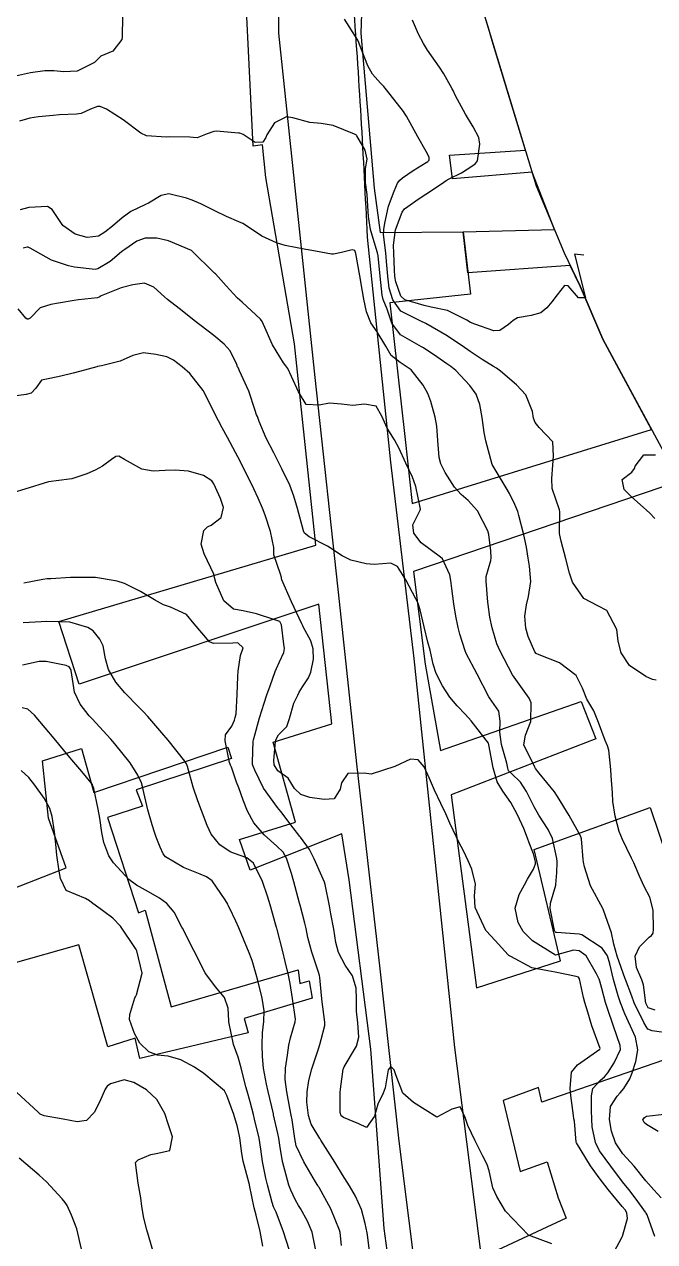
# Model space of a CAD drawing. Header units: metres. Extents: x 318500 to 325275, y 7408834 to 7428799.
# Drawn here: x 320123.8 to 320177.8, y 7411044.1 to 7411148.4 of the extents above; entities that cross this region are included whole.
import ezdxf

# ---------------------------------------------------------------- set-up
doc = ezdxf.new("R2010")
doc.units = ezdxf.units.M
doc.header["$MEASUREMENT"] = 0
for name, color, linetype in [('Area', 45, 'Continuous'), ('Curvas de Nivel 1m', 11, 'Continuous'), ('Curvas de Nivel 5m', 15, 'Continuous'), ('Edificações', 30, 'Continuous'), ('Vias Primárias', 230, 'Continuous')]:
    doc.layers.add(name, color=color, linetype=linetype)

msp = doc.modelspace()

# ---------------------------------------------------------------- linework, layer by layer
at = {"layer": 'Area'}
msp.add_lwpolyline([(320157.07, 7411214.09), (320157.36, 7411205.86), (320157.15, 7411202.61), (320157.1, 7411201.43), (320157.09, 7411197.15), (320157.47, 7411192.61), (320157.45, 7411189.21), (320157.39, 7411184.06), (320157.59, 7411179.87), (320161.56, 7411155.78), (320162.74, 7411150.78), (320167.65, 7411134.58), (320170.04, 7411128.83), (320171.42, 7411125.97), (320173.35, 7411121.42), (320185.31, 7411099.3)], dxfattribs=at)
at = {"layer": 'Curvas de Nivel 1m', "flags": 128}
for points, elevation in [([(320132.2, 7411149.11), (320132.16, 7411147.31), (320132.14, 7411147.11), (320131.35, 7411146.11), (320130.33, 7411145.67), (320130.06, 7411145.41), (320129.79, 7411145.15), (320128.31, 7411144.41), (320127.17, 7411144.33), (320126.31, 7411144.42), (320125.53, 7411144.42), (320124.31, 7411144.25), (320123.03, 7411143.96)], 791), ([(320177.93, 7411092.19), (320177.63, 7411092.26), (320177.06, 7411092.51), (320175.64, 7411093.45), (320174.93, 7411094.54), (320174.68, 7411095.53), (320174.56, 7411096.54), (320173.7, 7411098.15), (320172.93, 7411098.56), (320171.72, 7411099.18), (320170.76, 7411100.59), (320170.51, 7411101.36), (320170.18, 7411102.6), (320169.78, 7411104.11), (320169.67, 7411104.61), (320169.65, 7411104.75), (320169.68, 7411106.61), (320169.65, 7411106.78), (320169.03, 7411108.62), (320169, 7411109.48), (320169.08, 7411110.62), (320169.12, 7411111.38), (320169.08, 7411112.62), (320167.91, 7411113.84), (320167.56, 7411114.28), (320167.43, 7411114.64), (320167.34, 7411115.23), (320166.76, 7411116.65), (320165.96, 7411117.5), (320164.6, 7411118.68), (320164.25, 7411118.95), (320163.98, 7411119.09), (320163.02, 7411119.67), (320162, 7411120.37), (320161.8, 7411120.51), (320161.5, 7411120.72), (320160.01, 7411121.7), (320158.2, 7411122.77), (320158.03, 7411122.84), (320157.93, 7411122.87), (320156.05, 7411123.81), (320155.36, 7411124.8), (320155.05, 7411125.79), (320154.92, 7411126.81), (320154.82, 7411128.09), (320154.75, 7411128.81), (320154.56, 7411130.39), (320154.58, 7411130.81), (320154.69, 7411131.36), (320154.99, 7411132.81), (320155.48, 7411134.1), (320155.77, 7411134.8), (320155.95, 7411135.04), (320156.2, 7411135.25), (320157.1, 7411135.89), (320158.22, 7411136.56), (320158.35, 7411136.64), (320158.47, 7411136.77), (320158.47, 7411137.01), (320158.23, 7411137.5), (320157.51, 7411138.78), (320156.52, 7411140.53), (320156.37, 7411140.79), (320156.27, 7411140.95), (320154.82, 7411142.81), (320154.58, 7411143.09), (320154.31, 7411143.36), (320153.62, 7411144.14), (320153.21, 7411144.84), (320152.51, 7411146.68), (320152.45, 7411146.85), (320152.35, 7411147.04), (320151.22, 7411148.86)], 791), ([(320171.73, 7411128.62), (320170.93, 7411128.7), (320171.88, 7411124.96), (320171.27, 7411124.96), (320170.38, 7411125.99), (320170.07, 7411126.03), (320169.46, 7411125.23), (320168.99, 7411124.62), (320168.57, 7411124.11), (320168.05, 7411123.68), (320167.22, 7411123.46), (320166.04, 7411123.24), (320165.67, 7411123.03), (320165.28, 7411122.67), (320164.54, 7411122.16), (320164.02, 7411122.14), (320162.4, 7411122.71), (320162.03, 7411122.86), (320161.71, 7411123.04), (320160.05, 7411123.89), (320158.64, 7411124.17), (320158.05, 7411124.3), (320156.39, 7411124.79), (320156.06, 7411125.12), (320155.62, 7411126.34), (320155.54, 7411126.8), (320155.51, 7411127.38), (320155.46, 7411128.8), (320155.43, 7411129.49), (320155.59, 7411130.8), (320156.16, 7411132.32), (320156.36, 7411132.59), (320156.64, 7411132.79), (320157.54, 7411133.41), (320158.18, 7411133.84), (320159.53, 7411134.75), (320159.93, 7411135.01), (320160.2, 7411135.16), (320161.25, 7411135.68), (320162.21, 7411136.32), (320162.45, 7411136.47), (320162.62, 7411136.71), (320162.81, 7411138.13), (320162.72, 7411138.71), (320162.25, 7411139.62), (320161.59, 7411140.72), (320160.74, 7411142.29), (320160.53, 7411142.74), (320160.45, 7411142.89), (320160.3, 7411143.13), (320159.73, 7411144.17), (320159.37, 7411144.75), (320158.34, 7411146.21), (320157.98, 7411146.77), (320157.57, 7411147.57), (320157.06, 7411148.78)], 792), ([(320179.22, 7411061.9), (320177.59, 7411062.13), (320177.23, 7411062.28), (320177.07, 7411062.5), (320176.88, 7411062.86), (320176.05, 7411064.52), (320175.84, 7411065.09), (320175.31, 7411066.53), (320175.28, 7411066.6), (320174.6, 7411068.54), (320174.3, 7411069.57), (320174.11, 7411070.54), (320173.43, 7411072.48), (320173.4, 7411072.55), (320173.36, 7411072.62), (320172.3, 7411074.57), (320171.8, 7411076.19), (320171.71, 7411076.58), (320171.67, 7411076.82), (320171.53, 7411078.58), (320171.44, 7411078.86), (320170.48, 7411080.59), (320169.49, 7411082.23), (320169.22, 7411082.61), (320167.91, 7411084.23), (320167.59, 7411084.63), (320167.52, 7411084.72), (320166.59, 7411086.64), (320166.73, 7411087.47), (320167.18, 7411088.64), (320167.21, 7411090.25), (320167.06, 7411090.64), (320165.63, 7411092.66), (320164.56, 7411094.68), (320164.29, 7411095.3), (320163.87, 7411096.69), (320163.69, 7411097.58), (320163.53, 7411098.69), (320163.51, 7411098.89), (320163.35, 7411100.69), (320163.37, 7411101.07), (320163.76, 7411102.46), (320163.79, 7411102.69), (320163.77, 7411103.27), (320163.59, 7411104.69), (320163.51, 7411104.98), (320162.62, 7411106.7), (320161.83, 7411107.58), (320161.21, 7411108.1), (320160.66, 7411108.73), (320159.86, 7411109.99), (320159.49, 7411110.75), (320159.34, 7411111.29), (320159.21, 7411112.75), (320159.12, 7411113.96), (320158.98, 7411114.75), (320158.62, 7411116.08), (320158.36, 7411116.76), (320157.96, 7411117.49), (320156.93, 7411118.78), (320155.99, 7411119.41), (320155.21, 7411120.02), (320154.76, 7411120.81), (320154.02, 7411122.06), (320153.47, 7411122.83), (320153.1, 7411123.78), (320152.88, 7411124.84), (320152.75, 7411125.52), (320152.53, 7411126.84), (320152.19, 7411128.76), (320152.17, 7411128.85), (320152.11, 7411129.02), (320151.87, 7411129.09), (320150.95, 7411128.86), (320150.27, 7411128.7), (320150.11, 7411128.71), (320149.2, 7411128.88), (320148.11, 7411129.08), (320147.9, 7411129.11), (320146.12, 7411129.46), (320145.38, 7411129.68), (320144.13, 7411130.26), (320143.07, 7411130.97), (320142.5, 7411131.33), (320142.15, 7411131.48), (320141.1, 7411131.94), (320140.15, 7411132.4), (320138.9, 7411133.02), (320138.16, 7411133.34), (320137.69, 7411133.51), (320136.17, 7411133.87), (320135.51, 7411133.73), (320134.41, 7411133.09), (320134.16, 7411132.97), (320132.9, 7411132.36), (320132.15, 7411131.81), (320131.32, 7411131.12), (320130.68, 7411130.59), (320130.13, 7411130.24), (320129.15, 7411130.13), (320128.13, 7411130.41), (320127.07, 7411131.18), (320126.15, 7411132.54), (320125.75, 7411132.79), (320124.16, 7411132.72), (320123.42, 7411132.5)], 789), ([(320178.37, 7411047.82), (320177.74, 7411048.49), (320177.05, 7411049.27), (320176.06, 7411050.52), (320175.09, 7411051.6), (320174.45, 7411052.54), (320174.12, 7411053.53), (320173.94, 7411054.54), (320174.03, 7411055.65), (320174.6, 7411056.54), (320174.86, 7411056.82), (320175.16, 7411057.2), (320175.68, 7411058.01), (320175.88, 7411058.52), (320176.18, 7411059.5), (320176.36, 7411060.51), (320176.15, 7411061.58), (320175.74, 7411062.52), (320175.25, 7411063.6), (320174.87, 7411064.53), (320174.67, 7411065.13), (320174.28, 7411066.54), (320173.97, 7411067.87), (320173.76, 7411068.55), (320173.32, 7411069.23), (320171.56, 7411070.35), (320171.34, 7411070.41), (320169.39, 7411070.56), (320169.34, 7411070.57), (320169.28, 7411070.61), (320169.22, 7411070.73), (320168.85, 7411072.62), (320168.89, 7411073.09), (320169.32, 7411074.61), (320169.33, 7411074.67), (320169.41, 7411075.71), (320169.46, 7411076.57), (320169.46, 7411076.61), (320169.46, 7411076.65), (320169.42, 7411076.91), (320169.04, 7411078.61), (320168.68, 7411079.39), (320167.89, 7411080.63), (320167.48, 7411081.33), (320166.83, 7411082.64), (320166.3, 7411083.44), (320165.52, 7411084.18), (320165.29, 7411084.43), (320165.21, 7411084.66), (320165.12, 7411085.07), (320164.68, 7411086.67), (320164.52, 7411087.72), (320164.57, 7411088.68), (320164.44, 7411089.53), (320163.64, 7411090.69), (320163.6, 7411090.75), (320162.58, 7411092.7), (320161.66, 7411094.48), (320161.56, 7411094.71), (320161.1, 7411096.14), (320160.95, 7411096.72), (320160.75, 7411097.67), (320160.58, 7411098.73), (320160.41, 7411100.05), (320160.34, 7411100.73), (320160.24, 7411101.22), (320159.76, 7411102.28), (320159.61, 7411102.59), (320159.44, 7411102.74), (320157.78, 7411103.96), (320157.16, 7411104.78), (320157.07, 7411105.51), (320157.7, 7411106.77), (320157.73, 7411106.86), (320157.34, 7411108.78), (320157.04, 7411109.59), (320156.49, 7411110.78), (320155.89, 7411112.11), (320155.51, 7411112.8), (320154.89, 7411113.78), (320154.42, 7411114.81), (320153.93, 7411115.67), (320152.92, 7411115.85), (320151.93, 7411115.75), (320150.95, 7411115.85), (320149.94, 7411115.94), (320149.05, 7411115.77), (320147.93, 7411115.82), (320147.28, 7411116.91), (320146.67, 7411118.22), (320146.36, 7411118.92), (320146.2, 7411119.14), (320145.98, 7411119.38), (320145.04, 7411120.94), (320144.28, 7411122.69), (320144.16, 7411122.95), (320144.03, 7411123.13), (320142.44, 7411124.59), (320142.06, 7411124.93), (320142.01, 7411124.98), (320141.07, 7411126), (320140.15, 7411127.01), (320140.08, 7411127.08), (320138.11, 7411129.03), (320136.12, 7411129.84), (320135.13, 7411130.07), (320134.12, 7411130.09), (320133.41, 7411129.81), (320132.38, 7411129.11), (320132.22, 7411129), (320132.11, 7411128.9), (320131.13, 7411128.09), (320130.08, 7411127.44), (320129.84, 7411127.39), (320128.09, 7411127.6), (320127.56, 7411127.7), (320126.1, 7411128.2), (320124.27, 7411129.22), (320124.11, 7411129.3), (320124.03, 7411129.31), (320123.67, 7411129.23)], 788), ([(320177.83, 7411044.49), (320177.16, 7411046.36), (320177.08, 7411046.5), (320177.06, 7411046.54), (320177.02, 7411046.58), (320176.22, 7411047.7), (320175.58, 7411048.52), (320175.05, 7411049.19), (320174.04, 7411050.54), (320173.09, 7411051.84), (320172.73, 7411052.56), (320172.46, 7411053.91), (320172.42, 7411054.56), (320172.4, 7411055.29), (320172.38, 7411056.56), (320172.52, 7411057.19), (320173.17, 7411057.89), (320173.52, 7411058.2), (320173.78, 7411058.54), (320174.34, 7411059.38), (320174.87, 7411060.53), (320174.86, 7411060.88), (320174.28, 7411062.54), (320173.75, 7411064.04), (320173.59, 7411064.55), (320173.27, 7411065.75), (320173.1, 7411066.38), (320173.04, 7411066.55), (320172.83, 7411067.01), (320171.94, 7411068.57), (320171.32, 7411069), (320170.86, 7411069.05), (320169.31, 7411068.61), (320167.33, 7411069.84), (320166.52, 7411070.64), (320166.1, 7411071.41), (320165.84, 7411072.65), (320166.19, 7411073.83), (320166.64, 7411074.64), (320166.91, 7411075.12), (320167.41, 7411075.99), (320167.59, 7411076.45), (320167.6, 7411076.63), (320167.43, 7411077.31), (320167.04, 7411078.24), (320166.91, 7411078.64), (320166.6, 7411079.49), (320166.04, 7411080.65), (320165.49, 7411081.7), (320164.79, 7411082.67), (320164.3, 7411083.47), (320163.97, 7411084.68), (320163.59, 7411086.65), (320163.58, 7411086.69), (320163.55, 7411086.78), (320162.08, 7411088.7), (320161.59, 7411089.26), (320160.87, 7411090), (320160.26, 7411090.73), (320159.61, 7411091.7), (320159.07, 7411092.75), (320158.83, 7411093.57), (320158.56, 7411094.76), (320158.37, 7411095.46), (320158.06, 7411096.76), (320157.7, 7411098.22), (320157.52, 7411098.77), (320157.33, 7411099.16), (320156.49, 7411100.78), (320155.75, 7411101.94), (320155.18, 7411102.23), (320153.75, 7411102.12), (320153.08, 7411102.15), (320151.76, 7411102.48), (320151.02, 7411102.86), (320149.77, 7411103.67), (320148.19, 7411104.49), (320147.79, 7411104.79), (320147.73, 7411104.9), (320147.71, 7411104.99), (320147.19, 7411106.91), (320146.88, 7411107.97), (320146.53, 7411108.92), (320145.86, 7411110.32), (320145.54, 7411110.93), (320145.15, 7411111.67), (320144.51, 7411112.94), (320143.91, 7411114.37), (320143.75, 7411114.78), (320143.68, 7411114.95), (320143.56, 7411115.32), (320143.02, 7411116.96), (320142.23, 7411118.72), (320142.1, 7411118.98), (320142.06, 7411119.06), (320141.98, 7411119.25), (320141.41, 7411120.41), (320140.91, 7411121), (320140.01, 7411121.73), (320138.34, 7411123.03), (320138.03, 7411123.27), (320137.04, 7411124.04), (320136.06, 7411124.82), (320135.78, 7411125.06), (320134.87, 7411125.88), (320134.07, 7411126.22), (320133.08, 7411126.09), (320132.07, 7411125.81), (320130.37, 7411125.14), (320130.18, 7411125.02), (320130.06, 7411124.96), (320128.43, 7411124.79), (320128.05, 7411124.74), (320126.71, 7411124.52), (320126.05, 7411124.39), (320125.13, 7411124.11), (320124.27, 7411123.22), (320124.1, 7411123.15), (320124.03, 7411123.15), (320123.91, 7411123.22), (320123.25, 7411124.03)], 787), ([(320174.33, 7411043.18), (320174.99, 7411044.42), (320175.03, 7411044.49), (320175.05, 7411044.53), (320175.49, 7411046.05), (320175.42, 7411046.52), (320175.27, 7411046.78), (320175.03, 7411047.08), (320173.82, 7411048.54), (320173.05, 7411049.52), (320172.31, 7411050.56), (320171.1, 7411052.54), (320171.09, 7411052.58), (320170.92, 7411054.39), (320170.89, 7411054.58), (320170.85, 7411054.86), (320170.63, 7411056.59), (320170.55, 7411057.2), (320170.68, 7411058.59), (320171.19, 7411059.22), (320173.11, 7411060.55), (320173.13, 7411060.62), (320172.43, 7411062.56), (320172.09, 7411063.73), (320171.82, 7411064.57), (320171.7, 7411065), (320171.37, 7411066.58), (320171.28, 7411066.73), (320171.08, 7411066.79), (320169.29, 7411067.16), (320168.64, 7411067.27), (320167.29, 7411067.53), (320165.47, 7411068.5), (320165.31, 7411068.6), (320165.24, 7411068.66), (320164.13, 7411069.88), (320163.37, 7411070.69), (320163.36, 7411070.71), (320163.34, 7411070.74), (320162.41, 7411072.7), (320162.37, 7411073.71), (320162.46, 7411074.7), (320162.13, 7411075.99), (320161.83, 7411076.71), (320161.43, 7411077.55), (320161.02, 7411078.3), (320160.81, 7411078.72), (320160.25, 7411079.93), (320159.9, 7411080.73), (320159.48, 7411081.62), (320158.94, 7411082.75), (320158.5, 7411083.75), (320158.05, 7411084.76), (320157.53, 7411085.36), (320156.89, 7411085.42), (320155.52, 7411084.79), (320153.51, 7411084.12), (320152.91, 7411084.22), (320151.51, 7411084.19), (320150.96, 7411083.4), (320150.84, 7411082.86), (320150.32, 7411082.02), (320149.49, 7411081.97), (320148.24, 7411082.14), (320147.49, 7411082.39), (320146.93, 7411082.91), (320146.38, 7411083.78), (320145.51, 7411084.42), (320145.2, 7411084.93), (320145.16, 7411085.3), (320145.3, 7411086.93), (320145.35, 7411087.14), (320145.56, 7411087.51), (320146.27, 7411088.22), (320146.5, 7411088.92), (320146.89, 7411090.21), (320147.21, 7411090.91), (320147.34, 7411091.17), (320147.61, 7411091.61), (320148.13, 7411092.39), (320148.33, 7411092.89), (320148.55, 7411093.99), (320148.53, 7411094.89), (320148.34, 7411095.56), (320147.68, 7411096.76), (320147.64, 7411096.86), (320147.62, 7411096.9), (320147.57, 7411097.01), (320146.68, 7411098.92), (320145.86, 7411100.8), (320145.82, 7411100.93), (320145.81, 7411101), (320145.74, 7411101.29), (320145.15, 7411102.94), (320145.15, 7411103.55), (320144.87, 7411104.94), (320144.42, 7411106.34), (320144.2, 7411106.95), (320143.83, 7411107.8), (320143.46, 7411108.58), (320143.27, 7411108.96), (320142.69, 7411110.13), (320142.28, 7411110.97), (320141.88, 7411111.72), (320141.18, 7411112.99), (320140.74, 7411113.83), (320140.1, 7411115.01), (320139.93, 7411115.39), (320139.11, 7411117.02), (320137.97, 7411118.47), (320137.31, 7411119.04), (320136.55, 7411119.61), (320135.99, 7411119.9), (320135.04, 7411120.12), (320133.99, 7411120.26), (320133.07, 7411120.02), (320131.98, 7411119.55), (320130.38, 7411119.13), (320130.05, 7411119.07), (320129.98, 7411119.06), (320128.5, 7411118.64), (320127.97, 7411118.52), (320126.9, 7411118.24), (320125.96, 7411118.06), (320125.26, 7411117.91), (320124.77, 7411117.21), (320124.36, 7411116.8), (320123.94, 7411116.68), (320122.68, 7411116.5)], 786), ([(320177.81, 7411106.05), (320177.38, 7411106.51), (320176.56, 7411107.25), (320175.83, 7411107.9), (320175.2, 7411108.54), (320175.01, 7411109.39), (320175.86, 7411110.03), (320176.07, 7411110.33), (320176.13, 7411110.53), (320176.88, 7411111.52), (320177.88, 7411111.5)], 792), ([(320153.43, 7411042.81), (320153.18, 7411044.63), (320153.15, 7411044.82), (320153, 7411045.61), (320152.67, 7411046.83), (320152.16, 7411047.96), (320151.65, 7411048.84), (320151.05, 7411049.79), (320150.39, 7411050.86), (320149.19, 7411052.77), (320149.13, 7411052.87), (320149.1, 7411052.91), (320148.35, 7411054.12), (320148.12, 7411054.88), (320148, 7411056.02), (320148.02, 7411056.89), (320148.17, 7411057.88), (320148.43, 7411058.88), (320149.01, 7411060.68), (320149.07, 7411060.87), (320149.1, 7411060.97), (320149.21, 7411061.39), (320149.52, 7411062.58), (320149.54, 7411062.87), (320149.29, 7411064.84), (320149.29, 7411064.87), (320149.29, 7411064.9), (320149.26, 7411065.15), (320149.11, 7411066.71), (320149.09, 7411066.87), (320149, 7411067.16), (320148.41, 7411068.88), (320148.08, 7411070.14), (320147.93, 7411070.89), (320147.82, 7411071.37), (320147.41, 7411072.9), (320147.36, 7411073.07), (320146.88, 7411074.91), (320146.68, 7411075.63), (320146.25, 7411076.92), (320145.95, 7411077.44), (320145.43, 7411077.97), (320144.34, 7411078.94), (320143.46, 7411079.96), (320142.9, 7411080.96), (320142.54, 7411081.9), (320142.15, 7411082.97), (320141.97, 7411083.44), (320141.52, 7411084.74), (320141.45, 7411084.91), (320141.42, 7411084.98), (320141.37, 7411085.13), (320140.99, 7411086.99), (320141.03, 7411087.51), (320141.57, 7411088.24), (320141.79, 7411088.76), (320141.85, 7411088.98), (320141.92, 7411089.31), (320142.03, 7411090.97), (320142.07, 7411092.52), (320142.1, 7411092.97), (320142.31, 7411094.31), (320142.53, 7411094.97), (320142.08, 7411095.39), (320141.66, 7411095.37), (320139.98, 7411095.33), (320139.66, 7411095.47), (320138.32, 7411097.02), (320137.69, 7411097.81), (320136.31, 7411098.44), (320135.7, 7411098.64), (320134.94, 7411099.07), (320133.72, 7411099.79), (320132.35, 7411100.48), (320131.73, 7411100.69), (320129.88, 7411101), (320129.74, 7411101), (320127.92, 7411100.99), (320127.74, 7411100.98), (320126.04, 7411100.88), (320125.74, 7411100.87), (320125.37, 7411100.83), (320123.73, 7411100.51)], 784), ([(320150.97, 7411043.74), (320150.84, 7411044.85), (320150.8, 7411045.04), (320150.06, 7411046.86), (320149.04, 7411048.7), (320148.97, 7411048.8), (320148.93, 7411048.87), (320148.73, 7411049.19), (320147.72, 7411050.89), (320147.09, 7411052.27), (320146.95, 7411052.9), (320146.72, 7411054.51), (320146.66, 7411054.91), (320146.54, 7411055.5), (320146.27, 7411056.91), (320146.13, 7411057.95), (320146.16, 7411058.92), (320146.34, 7411060.06), (320146.46, 7411060.91), (320146.6, 7411061.52), (320147, 7411062.9), (320147.01, 7411063.12), (320146.76, 7411064.91), (320146.56, 7411066.2), (320146.42, 7411066.91), (320146.13, 7411068.08), (320145.92, 7411068.92), (320145.45, 7411070.82), (320145.42, 7411070.93), (320145.4, 7411070.99), (320145.34, 7411071.2), (320144.84, 7411072.94), (320144.63, 7411073.67), (320144.2, 7411074.94), (320143.41, 7411076.51), (320142.84, 7411076.96), (320141.78, 7411077.33), (320141.43, 7411077.49), (320140.53, 7411078.09), (320139.78, 7411079), (320139.45, 7411079.73), (320138.96, 7411081.02), (320138.64, 7411081.86), (320138.26, 7411083.02), (320137.76, 7411084.78), (320137.67, 7411085.03), (320137.52, 7411085.26), (320136.11, 7411087.05), (320135.56, 7411087.69), (320134.35, 7411089.08), (320133.99, 7411089.49), (320133.59, 7411089.89), (320132.4, 7411091.1), (320131.61, 7411092.03), (320130.98, 7411093.12), (320130.74, 7411094.03), (320130.53, 7411095.13), (320130.26, 7411095.72), (320129.67, 7411096.42), (320129.23, 7411096.7), (320127.68, 7411097.17), (320125.68, 7411097.21), (320125.22, 7411097.2), (320123.68, 7411097.1)], 783), ([(320148.82, 7411043.01), (320148.46, 7411044.88), (320148.06, 7411045.83), (320147.45, 7411046.89), (320147.29, 7411047.16), (320147.03, 7411047.61), (320146.61, 7411048.48), (320146.46, 7411048.91), (320146.21, 7411049.76), (320145.91, 7411050.92), (320145.68, 7411052.33), (320145.6, 7411052.92), (320145.51, 7411053.33), (320145.14, 7411054.93), (320145.12, 7411055.01), (320144.69, 7411056.93), (320144.54, 7411057.55), (320144.28, 7411058.94), (320144.19, 7411059.94), (320144.15, 7411060.94), (320144.18, 7411061.97), (320144.3, 7411062.94), (320144.33, 7411063.85), (320144.17, 7411064.94), (320143.78, 7411066.44), (320143.64, 7411066.95), (320143.3, 7411068.15), (320143, 7411068.95), (320142.77, 7411069.51), (320142.15, 7411070.97), (320141.9, 7411071.53), (320141.36, 7411072.69), (320141.26, 7411072.88), (320141.21, 7411072.98), (320141, 7411073.35), (320139.88, 7411075), (320139.39, 7411075.34), (320138.85, 7411075.56), (320137.41, 7411076.14), (320135.89, 7411077.05), (320135.67, 7411077.3), (320135.43, 7411077.88), (320135.09, 7411078.72), (320134.97, 7411079.07), (320134.73, 7411079.8), (320134.35, 7411081.08), (320134.03, 7411082.55), (320133.91, 7411083.08), (320133.81, 7411083.39), (320133.51, 7411084.04), (320132.85, 7411085.1), (320131.54, 7411086.73), (320131.19, 7411087.12), (320129.58, 7411088.88), (320129.34, 7411089.14), (320128.56, 7411090.13), (320128.09, 7411091.16), (320127.78, 7411093.02), (320127.74, 7411093.17), (320127.63, 7411093.34), (320127.36, 7411093.45), (320125.64, 7411093.8), (320125.05, 7411093.79), (320123.63, 7411093.47)], 782), ([(320146.49, 7411043.38), (320146, 7411044.91), (320145.35, 7411046.59), (320145.19, 7411046.93), (320145.14, 7411047.05), (320145.03, 7411047.43), (320144.63, 7411048.93), (320144.49, 7411049.5), (320144.19, 7411050.94), (320144.05, 7411051.98), (320143.91, 7411052.94), (320143.51, 7411054.55), (320143.41, 7411054.95), (320143.14, 7411056.04), (320142.89, 7411056.95), (320142.77, 7411057.34), (320142.35, 7411058.96), (320142.1, 7411059.88), (320141.71, 7411060.97), (320141.31, 7411062.9), (320141.3, 7411062.98), (320141.25, 7411064.08), (320140.94, 7411064.98), (320140.16, 7411065.89), (320139.34, 7411067.01), (320139.28, 7411067.11), (320138.31, 7411069.02), (320137.34, 7411070.93), (320137.29, 7411071.03), (320136.61, 7411072.3), (320135.99, 7411073.05), (320135.37, 7411073.5), (320134.41, 7411074.04), (320133.38, 7411074.62), (320132.73, 7411075.1), (320131.41, 7411076.52), (320131.02, 7411077.12), (320130.59, 7411078.28), (320130.42, 7411079.13), (320130.24, 7411080.35), (320130.1, 7411081.13), (320129.72, 7411082.91), (320129.66, 7411083.14), (320129.61, 7411083.24), (320129.5, 7411083.38), (320128.71, 7411084.35), (320128.02, 7411085.16), (320127.53, 7411085.73), (320126.32, 7411087.18), (320125.56, 7411088.1), (320124.65, 7411089.2), (320124.08, 7411089.71), (320123.59, 7411089.83)], 781), ([(320134.82, 7411043.21), (320134.29, 7411045.07), (320134.01, 7411046.07), (320133.85, 7411047.08), (320133.75, 7411047.81), (320133.52, 7411049.08), (320133.31, 7411050.84), (320133.52, 7411051.08), (320134.61, 7411051.53), (320135.08, 7411051.61), (320136.25, 7411051.88), (320136.47, 7411053.04), (320136.14, 7411054.08), (320135.83, 7411055.05), (320135.14, 7411056.26), (320134.24, 7411057.07), (320133.16, 7411057.71), (320132.32, 7411057.94), (320131.16, 7411057.59), (320130.89, 7411057.38), (320130.71, 7411057.12), (320130.23, 7411056.03), (320129.75, 7411055.13), (320129.11, 7411054.45), (320128.3, 7411054.34), (320127.11, 7411054.56), (320125.47, 7411054.84), (320125.12, 7411055), (320125.02, 7411055.09), (320124.93, 7411055.19), (320123.14, 7411056.84)], 779), ([(320178.11, 7411053.49), (320177.12, 7411054.09), (320176.9, 7411054.28), (320176.8, 7411054.5), (320176.94, 7411054.69), (320177.12, 7411054.82), (320178.61, 7411055)], 789), ([(320128.67, 7411043.43), (320128.29, 7411045.15), (320127.82, 7411046.34), (320127.46, 7411047.16), (320127.29, 7411047.43), (320127.03, 7411047.73), (320125.69, 7411049.18), (320125.05, 7411049.76), (320123.33, 7411051.22)], 778)]:
    msp.add_lwpolyline(points, dxfattribs=dict(at, elevation=elevation))
at = {"layer": 'Curvas de Nivel 5m', "flags": 128}
for points, elevation in [([(320177.86, 7411063.89), (320177.25, 7411064.11), (320177.04, 7411064.5), (320176.84, 7411066.07), (320176.72, 7411066.51), (320176.26, 7411067.55), (320176.14, 7411068.52), (320176.51, 7411069.33), (320177.33, 7411070.16), (320177.53, 7411070.3), (320177.67, 7411070.5), (320177.71, 7411070.86), (320177.69, 7411072.49), (320177.38, 7411073.58), (320176.92, 7411074.51), (320176.52, 7411075.4), (320176.02, 7411076.52), (320175.83, 7411076.93), (320175.43, 7411077.76), (320175.05, 7411078.53), (320174.77, 7411079.21), (320174.42, 7411080.54), (320174.23, 7411081.8), (320174.18, 7411082.54), (320174.08, 7411083.98), (320174.04, 7411084.54), (320173.89, 7411086.2), (320173.77, 7411086.55), (320173.56, 7411087.02), (320173, 7411088.56), (320172.6, 7411089.57), (320171.99, 7411090.57), (320171.61, 7411091.52), (320171.07, 7411092.59), (320169.65, 7411093.69), (320167.91, 7411094.37), (320167.66, 7411094.48), (320167.53, 7411094.63), (320166.97, 7411095.94), (320166.77, 7411096.64), (320166.67, 7411097.67), (320166.81, 7411098.64), (320167, 7411099.36), (320167.19, 7411100.64), (320167.07, 7411101.96), (320166.96, 7411102.64), (320166.82, 7411103.6), (320166.59, 7411104.65), (320166.16, 7411106.31), (320166.07, 7411106.66), (320166, 7411106.84), (320165.83, 7411107.25), (320165.36, 7411108.19), (320165.07, 7411108.67), (320163.87, 7411110.69), (320163.32, 7411112.7), (320163.2, 7411113.41), (320163.02, 7411114.7), (320162.82, 7411115.82), (320162.51, 7411116.7), (320161.96, 7411117.45), (320160.75, 7411118.73), (320160.33, 7411119.08), (320159.99, 7411119.32), (320159.14, 7411119.9), (320158, 7411120.67), (320157.81, 7411120.77), (320156.01, 7411121.79), (320155.28, 7411122.8), (320154.87, 7411123.99), (320154.54, 7411124.81), (320154.44, 7411125.19), (320154.29, 7411126.82), (320154.11, 7411128.56), (320154.06, 7411128.82), (320154.03, 7411128.91), (320153.45, 7411130.83), (320153.27, 7411131.95), (320153.21, 7411132.83), (320153.15, 7411133.81), (320153.02, 7411134.84), (320153.01, 7411136.04), (320153.16, 7411136.84), (320153, 7411137.61), (320152.29, 7411138.85), (320152.24, 7411138.91), (320152.09, 7411139.01), (320150.25, 7411139.75), (320149.22, 7411139.92), (320148.26, 7411139.99), (320146.78, 7411140.41), (320146.26, 7411140.48), (320145.21, 7411139.98), (320144.56, 7411138.95), (320144.47, 7411138.72), (320144.23, 7411138.31), (320143.56, 7411138.29), (320142.53, 7411138.98), (320142.24, 7411139.07), (320142.14, 7411139.08), (320140.24, 7411139.24), (320140.03, 7411139.22), (320139.44, 7411139.02), (320138.59, 7411138.68), (320138.24, 7411138.71), (320137.95, 7411138.75), (320136.24, 7411138.76), (320135.93, 7411138.75), (320134.24, 7411138.85), (320133.76, 7411139.09), (320132.26, 7411140.22), (320130.83, 7411141.13), (320130.27, 7411141.36), (320130.04, 7411141.37), (320129.45, 7411141.15), (320128.66, 7411140.77), (320128.26, 7411140.71), (320126.8, 7411140.65), (320126.26, 7411140.61), (320124.98, 7411140.49), (320124.26, 7411140.36), (320123.37, 7411140.12)], 790), ([(320168.98, 7411043.88), (320166.99, 7411044.63), (320165.02, 7411046.66), (320164.29, 7411047.92), (320163.92, 7411048.68), (320163.63, 7411050.12), (320163.44, 7411050.68), (320163.08, 7411051.4), (320162.41, 7411052.7), (320161.8, 7411054.02), (320161.55, 7411054.71), (320161.13, 7411055.62), (320160.42, 7411055.43), (320159.12, 7411054.74), (320157.14, 7411055.99), (320156.23, 7411056.78), (320155.61, 7411058.35), (320155.47, 7411058.79), (320155.18, 7411059.08), (320154.97, 7411058.79), (320154.7, 7411057.26), (320154.52, 7411056.8), (320154.09, 7411055.85), (320153.8, 7411054.81), (320153.11, 7411053.84), (320152.45, 7411054.16), (320151.12, 7411054.71), (320150.92, 7411054.85), (320150.86, 7411055.12), (320150.86, 7411056.85), (320150.88, 7411057.12), (320151.11, 7411058.85), (320151.12, 7411058.91), (320151.18, 7411059.06), (320152.26, 7411060.83), (320152.45, 7411061.59), (320152.36, 7411062.83), (320152.26, 7411063.82), (320152.24, 7411064.84), (320152.21, 7411065.78), (320151.91, 7411066.84), (320151.29, 7411067.77), (320150.7, 7411068.86), (320150.48, 7411069.7), (320150.3, 7411070.86), (320150.05, 7411072.17), (320149.92, 7411072.86), (320149.56, 7411074.69), (320149.51, 7411074.87), (320149.39, 7411075.13), (320148.61, 7411076.88), (320148.22, 7411077.68), (320147.44, 7411078.73), (320147.36, 7411078.83), (320147.31, 7411078.9), (320146.83, 7411079.53), (320145.76, 7411080.93), (320145.48, 7411081.27), (320144.29, 7411082.94), (320143.52, 7411084.48), (320143.38, 7411084.81), (320143.34, 7411084.95), (320143.33, 7411085.15), (320143.4, 7411086.95), (320143.42, 7411087.08), (320143.56, 7411087.58), (320143.86, 7411088.66), (320143.94, 7411088.95), (320144.33, 7411090.21), (320144.57, 7411090.94), (320144.84, 7411091.71), (320145.29, 7411092.93), (320145.39, 7411093.18), (320145.64, 7411093.75), (320146.01, 7411094.57), (320146.07, 7411094.92), (320146.03, 7411095.29), (320145.83, 7411096.93), (320145.68, 7411097.21), (320145.25, 7411097.37), (320143.69, 7411097.89), (320142.53, 7411098.13), (320141.7, 7411098.29), (320140.88, 7411098.99), (320140.18, 7411100.56), (320140.08, 7411101), (320140.01, 7411101.27), (320139.75, 7411101.83), (320139.18, 7411103.02), (320138.93, 7411103.86), (320139.17, 7411105.02), (320139.48, 7411105.33), (320139.8, 7411105.48), (320140.65, 7411106.15), (320140.84, 7411106.99), (320140.59, 7411107.76), (320140.02, 7411109.01), (320139.84, 7411109.28), (320139.12, 7411109.75), (320137.86, 7411110.12), (320136.71, 7411110.19), (320135.86, 7411110.17), (320134.82, 7411110.11), (320133.86, 7411110.27), (320132.37, 7411111.11), (320131.87, 7411111.38), (320131.62, 7411111.36), (320131.25, 7411111.12), (320130.47, 7411110.53), (320129.86, 7411110.18), (320129.14, 7411109.87), (320127.84, 7411109.45), (320127.61, 7411109.41), (320125.84, 7411109.19), (320123.83, 7411108.57), (320122.88, 7411108.28)], 785), ([(320144.23, 7411043.68), (320144, 7411044.94), (320143.64, 7411046.32), (320143.49, 7411046.95), (320143.08, 7411048.91), (320143.07, 7411048.95), (320143.04, 7411049.05), (320142.52, 7411050.96), (320142.42, 7411051.62), (320142.25, 7411052.96), (320142.05, 7411053.91), (320141.74, 7411054.97), (320141.14, 7411056.59), (320140.92, 7411056.98), (320139.17, 7411058.47), (320138.35, 7411059.02), (320137.19, 7411059.64), (320136.1, 7411059.96), (320135.19, 7411060.04), (320134.45, 7411060.33), (320133.69, 7411061.08), (320133.21, 7411061.91), (320132.8, 7411063.09), (320132.81, 7411063.53), (320133.26, 7411064.96), (320133.3, 7411065.05), (320133.32, 7411065.09), (320133.39, 7411065.21), (320133.89, 7411067.08), (320133.41, 7411068.98), (320133.36, 7411069.09), (320133.31, 7411069.18), (320132.03, 7411071.1), (320131.35, 7411071.78), (320130.6, 7411072.36), (320129.54, 7411073.14), (320129.36, 7411073.27), (320129.02, 7411073.49), (320127.37, 7411074.15), (320126.88, 7411075.18), (320126.75, 7411075.82), (320126.56, 7411077.18), (320126.47, 7411078.14), (320126.35, 7411079.18), (320126.15, 7411080.5), (320125.95, 7411081.19), (320125.48, 7411082.09), (320124.69, 7411083.2), (320124.15, 7411083.85), (320123.51, 7411084.45)], 780)]:
    msp.add_lwpolyline(points, dxfattribs=dict(at, elevation=elevation))
at = {"layer": 'Edificações'}
for points in [[(320153.29, 7411166.54), (320152.62, 7411147.64), (320153.76, 7411134.38), (320154.28, 7411130.56), (320161.39, 7411130.61), (320162.02, 7411125.27), (320155.11, 7411124.54), (320156.41, 7411112.81), (320157.03, 7411107.35), (320177.54, 7411113.68), (320173.35, 7411121.42), (320171.42, 7411125.97), (320170.56, 7411127.75), (320161.8, 7411127.12), (320161.39, 7411130.61), (320169.22, 7411130.81), (320167.3, 7411135.74), (320160.47, 7411135.17), (320160.21, 7411137.2), (320166.73, 7411137.63), (320165.57, 7411141.44), (320163.89, 7411147.01), (320163.52, 7411148.21), (320162.74, 7411150.78)], [(320155.82, 7411036.38), (320154.63, 7411045.19), (320153.48, 7411060.57), (320151.61, 7411075.08), (320150.99, 7411079.02), (320143.14, 7411075.91), (320142.23, 7411078.54), (320147.02, 7411080.02), (320145.1, 7411086.87), (320150.13, 7411088.45), (320149.03, 7411098.7), (320128.47, 7411091.84), (320126.72, 7411097.23), (320148.77, 7411103.75), (320146.94, 7411121.01), (320144.47, 7411135.29), (320144.18, 7411138.07), (320143.4, 7411137.98), (320142.45, 7411157.26)], [(320179.93, 7411109.26), (320157.13, 7411101.51), (320158.12, 7411093.56), (320159.46, 7411086.16), (320171.51, 7411090.37), (320172.75, 7411087.15), (320160.35, 7411082.35), (320162.53, 7411065.83), (320169.72, 7411068.13), (320167.48, 7411077.67), (320177.43, 7411081.29), (320180.66, 7411071.71)], [(320109.08, 7411068.97), (320127.36, 7411076.11), (320125.84, 7411080.35), (320125.34, 7411085.28), (320128.69, 7411086.33), (320129.74, 7411082.57), (320141.21, 7411086.46), (320141.52, 7411085.47), (320133.36, 7411082.79), (320133.91, 7411081.39), (320130.91, 7411080.43), (320133.56, 7411072.25), (320134.14, 7411072.48), (320136.37, 7411064.18), (320147.26, 7411067.37), (320147.4, 7411066.18), (320148.18, 7411066.41), (320148.46, 7411064.94), (320142.63, 7411063.2), (320142.95, 7411061.97), (320133.69, 7411059.76), (320133.28, 7411061.5), (320130.93, 7411060.77), (320128.46, 7411069.51), (320122.58, 7411067.86)], [(320191.48, 7411064.08), (320168.12, 7411056.02), (320167.84, 7411057.27), (320164.81, 7411056.17), (320166.29, 7411050.06), (320168.59, 7411050.91), (320169.53, 7411047.83), (320170.21, 7411046.08), (320163.54, 7411042.95), (320164.93, 7411039.12), (320166.96, 7411034), (320170.25, 7411024.85), (320175.9, 7411028.3), (320174.79, 7411030.62), (320188.12, 7411036.99)]]:
    msp.add_lwpolyline(points, dxfattribs=at)
at = {"layer": 'Vias Primárias'}
msp.add_lwpolyline([(320158.23, 7411175.98), (320156.61, 7411175.64, 0.144743), (320154.6, 7411174.56, 0.153777), (320152.87, 7411171.26, 0.02782), (320151.86, 7411163.09, 0.035876), (320151.92, 7411150.76, -0.008388), (320153.15, 7411130.17), (320155.15, 7411110.87), (320157.15, 7411094.06), (320160.64, 7411060.7), (320163.54, 7411038.02), (320166.28, 7411025.8), (320170.84, 7411010.82), (320174.15, 7411004.31, 0.274613), (320177.41, 7411002.24, 0.182848), (320180.97, 7411003.47), (320189.07, 7411011.3), (320201.24, 7411023.73), (320209.22, 7411031.23), (320217.94, 7411040.91), (320224.24, 7411047.49), (320226.86, 7411050.09)], format="xyb", dxfattribs=at)
msp.add_lwpolyline([(320145.43, 7411169.27), (320145.57, 7411147.66), (320146.79, 7411136.02), (320148.69, 7411118.13), (320150.76, 7411098.93), (320152.25, 7411085.03), (320154.24, 7411067.45), (320155.87, 7411052.68), (320157.58, 7411039.03)], dxfattribs=at)

doc.saveas('drawing.dxf')
